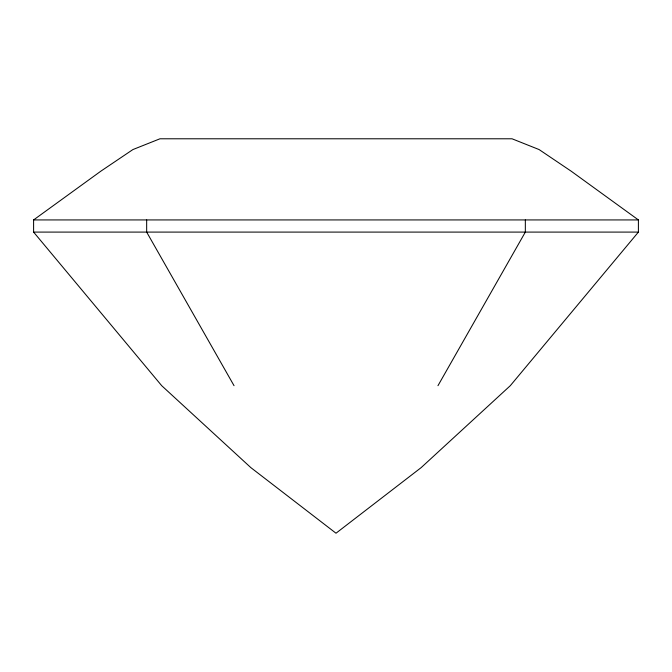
<?xml version="1.0" encoding="UTF-8"?>
<svg xmlns="http://www.w3.org/2000/svg" width="672" height="672" viewBox="0 0 672 672"><rect width="100%" height="100%" fill="white"/><g stroke="black" fill="none" stroke-linecap="round" stroke-linejoin="round"><path stroke-width="1.01" d="M437.959 385.694L525.336 232.092L525.336 219.929M638.4 232.092L510.292 385.694L421.151 467.62L336 533.215L250.849 467.62L161.708 385.694L33.6 232.092L33.6 219.929L100.792 171.209L132.905 149.562L159.97 138.785L512.03 138.785L539.095 149.562L571.208 171.209L638.4 219.929L638.4 232.092L33.6 232.092M33.6 219.929L638.4 219.929M234.041 385.694L146.664 232.092L146.664 219.929"/></g></svg>
